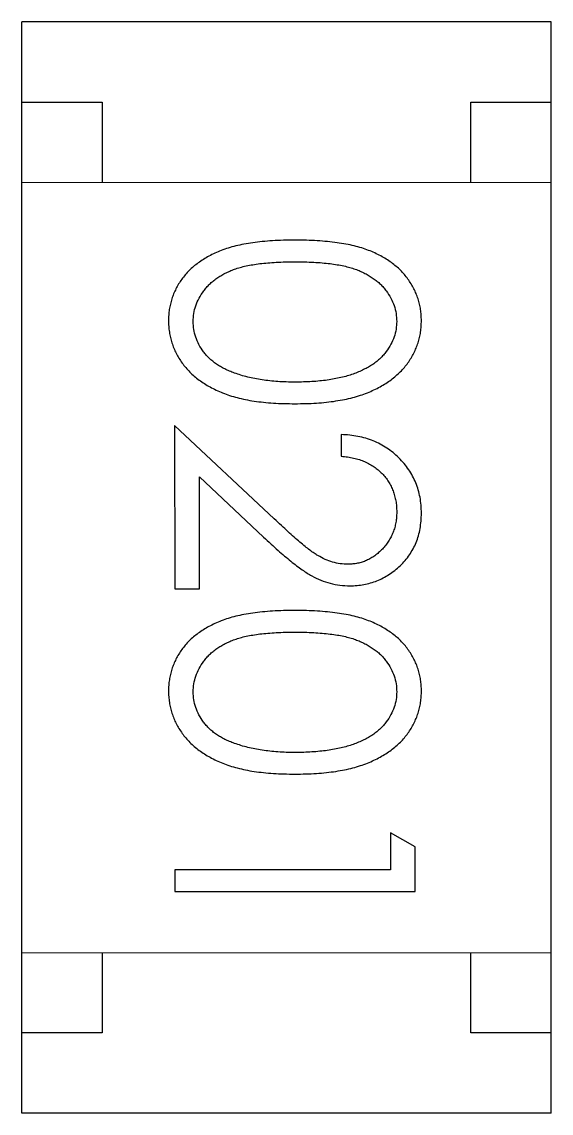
# Model space of a CAD drawing. Header units: millimetres. Extents: x 0 to 297, y 0 to 210.
# Drawn here: x 213.772 to 214.102, y 93.529 to 94.209 of the extents above; entities that cross this region are included whole.
import ezdxf

# ---------------------------------------------------------------- set-up
doc = ezdxf.new("R2010")
doc.units = ezdxf.units.MM
doc.layers.get('0').update_dxf_attribs({"linetype": 'CONTINUOUS'})

msp = doc.modelspace()

# ---------------------------------------------------------------- linework, layer by layer
at = {"color": 7, "linetype": 'Continuous'}
for p, q in [((214.10206, 94.20883), (213.77206, 94.20879)), ((213.77215, 93.52879), (213.77206, 94.20879)), ((214.10215, 93.52883), (214.10206, 94.20883)), ((213.77207, 94.15879), (213.82207, 94.15879)), ((213.82207, 94.15879), (213.82207, 94.10879)), ((214.05207, 94.15882), (214.10207, 94.15883)), ((214.05207, 94.10882), (214.05207, 94.15882)), ((213.77207, 94.10879), (214.10207, 94.10883)), ((213.92946, 93.89921), (213.86737, 93.95738)), ((213.86737, 93.95738), (213.86739, 93.85545)), ((213.97122, 93.95162), (213.97122, 93.93816)), ((213.88276, 93.92526), (213.92282, 93.88773)), ((213.88277, 93.85546), (213.88276, 93.92526)), ((213.86739, 93.85545), (213.88277, 93.85546)), ((214.01741, 93.69475), (214.00202, 93.70355)), ((214.00202, 93.70355), (214.00203, 93.68047)), ((214.01741, 93.66701), (214.01741, 93.69475)), ((214.00203, 93.68047), (213.86741, 93.68045)), ((213.86741, 93.68045), (213.86741, 93.66699)), ((213.86741, 93.66699), (214.01741, 93.66701)), ((213.77213, 93.62879), (214.10213, 93.62883)), ((213.82213, 93.62879), (213.82214, 93.57879)), ((214.05214, 93.57882), (214.05213, 93.62882)), ((213.82214, 93.57879), (213.77214, 93.57879)), ((214.10214, 93.57883), (214.05214, 93.57882)), ((214.10215, 93.52883), (213.77215, 93.52879))]:
    msp.add_line(p, q, dxfattribs=at)
for points, knots in [([(213.9423, 94.07277), (213.93992, 94.07276), (213.93528, 94.07273), (213.92851, 94.07242), (213.92215, 94.07193), (213.91621, 94.0712), (213.91068, 94.0703), (213.90553, 94.06925), (213.90081, 94.06792), (213.89647, 94.06641), (213.89248, 94.06471), (213.88875, 94.06285), (213.88529, 94.06084), (213.88209, 94.05866), (213.87911, 94.05636), (213.87638, 94.05389), (213.87395, 94.05123), (213.87175, 94.04844), (213.86983, 94.04551), (213.86815, 94.0425), (213.86668, 94.03941), (213.86556, 94.03621), (213.86464, 94.03294), (213.86399, 94.02958), (213.86358, 94.02613), (213.86354, 94.02379), (213.86352, 94.02261)], [0, 0, 0, 0, 0.068113, 0.132564, 0.193427, 0.250218, 0.303569, 0.353576, 0.400235, 0.443586, 0.484619, 0.524292, 0.56238, 0.599049, 0.63494, 0.669782, 0.704009, 0.737842, 0.771098, 0.803896, 0.836415, 0.868639, 0.900715, 0.933378, 0.966213, 1, 1, 1, 1]), ([(214.02121, 94.02263), (214.02119, 94.02381), (214.02115, 94.02615), (214.02074, 94.0296), (214.02009, 94.03297), (214.01914, 94.03626), (214.01799, 94.03948), (214.01652, 94.04259), (214.0148, 94.04562), (214.01286, 94.04858), (214.01063, 94.05138), (214.00819, 94.05406), (214.00547, 94.05651), (214.00251, 94.05884), (213.99929, 94.06099), (213.99586, 94.06302), (213.99215, 94.06484), (213.98819, 94.06651), (213.98388, 94.06799), (213.97918, 94.06927), (213.97407, 94.07039), (213.96853, 94.07123), (213.96256, 94.07192), (213.95618, 94.07243), (213.94937, 94.07273), (213.9447, 94.07276), (213.9423, 94.07277)], [0, 0, 0, 0, 0.033742, 0.066533, 0.099153, 0.13154, 0.164087, 0.196563, 0.229707, 0.263315, 0.297504, 0.331686, 0.366482, 0.4021, 0.438958, 0.476748, 0.515985, 0.556589, 0.599519, 0.645765, 0.695487, 0.748721, 0.805687, 0.866754, 0.931405, 1, 1, 1, 1]), ([(213.8789, 94.02216), (213.87899, 94.02381), (213.87915, 94.02712), (213.88045, 94.03199), (213.88253, 94.03673), (213.8849, 94.04049), (213.88721, 94.04335), (213.88913, 94.04541), (213.89128, 94.04729), (213.89359, 94.04907), (213.8961, 94.0507), (213.89881, 94.05216), (213.90171, 94.05352), (213.90482, 94.05477), (213.90823, 94.05586), (213.912, 94.05679), (213.91615, 94.05754), (213.92065, 94.05822), (213.92555, 94.05868), (213.93082, 94.05903), (213.93647, 94.05929), (213.94036, 94.0593), (213.94236, 94.05931)], [0, 0, 0, 0, 0.060034, 0.120278, 0.182348, 0.247919, 0.281641, 0.315701, 0.350322, 0.385703, 0.421819, 0.459196, 0.497866, 0.538301, 0.58121, 0.628183, 0.679403, 0.734699, 0.794074, 0.858416, 0.927049, 1, 1, 1, 1]), ([(213.94236, 94.05931), (213.94437, 94.05931), (213.94828, 94.0593), (213.95394, 94.05903), (213.95923, 94.0587), (213.96412, 94.05817), (213.96866, 94.05758), (213.97279, 94.05675), (213.97655, 94.05584), (213.97996, 94.05475), (213.98307, 94.0535), (213.98598, 94.05215), (213.98868, 94.05065), (213.99119, 94.04902), (213.99352, 94.04728), (213.99565, 94.04539), (213.99759, 94.04337), (213.99984, 94.0405), (214.00219, 94.03676), (214.00434, 94.03206), (214.00557, 94.02716), (214.00574, 94.02384), (214.00583, 94.02218)], [0, 0, 0, 0, 0.073302, 0.142286, 0.206253, 0.266017, 0.321612, 0.372532, 0.419497, 0.462398, 0.502825, 0.541489, 0.579034, 0.615143, 0.650298, 0.684912, 0.718701, 0.752189, 0.817245, 0.879117, 0.939613, 1, 1, 1, 1]), ([(213.86352, 94.02261), (213.86354, 94.02142), (213.86357, 94.01904), (213.86403, 94.01553), (213.86467, 94.01209), (213.86561, 94.00874), (213.86683, 94.00549), (213.86826, 94.00229), (213.87002, 93.9992), (213.872, 93.99618), (213.87425, 93.9933), (213.87679, 93.99057), (213.87955, 93.98797), (213.88261, 93.98556), (213.88591, 93.98331), (213.88948, 93.98124), (213.89328, 93.97931), (213.89735, 93.97754), (213.90173, 93.97592), (213.90649, 93.9746), (213.91157, 93.97342), (213.91702, 93.97246), (213.92284, 93.97177), (213.92901, 93.97121), (213.93555, 93.97093), (213.94002, 93.97088), (213.94231, 93.97085)], [0, 0, 0, 0, 0.033824, 0.067298, 0.10028, 0.133019, 0.165736, 0.198792, 0.232372, 0.266409, 0.301016, 0.336196, 0.371972, 0.408574, 0.446394, 0.485225, 0.525372, 0.567224, 0.611081, 0.65775, 0.70702, 0.759235, 0.814484, 0.873227, 0.934937, 1, 1, 1, 1]), ([(213.90466, 93.98998), (213.90361, 93.99037), (213.90157, 93.99113), (213.89863, 93.99246), (213.89591, 93.99392), (213.89339, 93.99553), (213.89108, 93.99728), (213.88893, 93.99912), (213.88702, 94.00113), (213.88478, 94.00394), (213.88242, 94.00763), (213.88043, 94.01233), (213.87911, 94.01718), (213.87897, 94.0205), (213.8789, 94.02216)], [0, 0, 0, 0, 0.075949, 0.148549, 0.218996, 0.286119, 0.351826, 0.416074, 0.478265, 0.540325, 0.660405, 0.774606, 0.887187, 1, 1, 1, 1]), ([(213.94231, 93.97085), (213.94462, 93.97088), (213.94911, 93.97093), (213.95567, 93.97122), (213.96188, 93.97176), (213.96772, 93.9725), (213.9732, 93.97346), (213.97832, 93.97462), (213.98307, 93.97604), (213.98749, 93.97762), (213.99157, 93.97946), (213.99542, 93.98136), (213.99897, 93.98348), (214.00228, 93.98571), (214.0053, 93.98814), (214.00808, 93.9907), (214.0106, 93.99342), (214.01283, 93.9963), (214.01482, 93.99927), (214.01652, 94.00237), (214.01798, 94.00554), (214.01915, 94.0088), (214.02009, 94.01213), (214.02075, 94.01556), (214.02115, 94.01907), (214.02119, 94.02144), (214.02121, 94.02263)], [0, 0, 0, 0, 0.065278, 0.127205, 0.186168, 0.241675, 0.294115, 0.343609, 0.390387, 0.434463, 0.476646, 0.517002, 0.555936, 0.593716, 0.630057, 0.665601, 0.700745, 0.734917, 0.768681, 0.802087, 0.834849, 0.867433, 0.900138, 0.932806, 0.966212, 1, 1, 1, 1]), ([(214.00583, 94.02218), (214.00574, 94.02054), (214.00557, 94.01726), (214.00433, 94.0124), (214.00218, 94.00774), (213.99985, 94.00399), (213.99756, 94.00112), (213.99555, 93.99908), (213.99334, 93.99712), (213.99085, 93.99532), (213.98814, 93.99363), (213.98519, 93.99208), (213.98202, 93.99063), (213.9786, 93.9893), (213.97492, 93.98815), (213.97102, 93.98707), (213.96684, 93.98627), (213.96244, 93.98552), (213.95777, 93.98501), (213.95287, 93.98456), (213.9477, 93.98438), (213.94417, 93.98433), (213.94237, 93.98431)], [0, 0, 0, 0, 0.059689, 0.119507, 0.181075, 0.246162, 0.279894, 0.314468, 0.350403, 0.387474, 0.426147, 0.466624, 0.508745, 0.553328, 0.600058, 0.649177, 0.700552, 0.754894, 0.811825, 0.871514, 0.934319, 1, 1, 1, 1]), ([(213.94237, 93.98431), (213.94057, 93.98433), (213.93702, 93.98436), (213.9318, 93.98463), (213.92678, 93.98509), (213.92196, 93.98566), (213.91735, 93.9865), (213.91293, 93.98743), (213.90872, 93.98861), (213.906, 93.98953), (213.90466, 93.98998)], [0, 0, 0, 0, 0.141157, 0.277773, 0.409244, 0.535676, 0.657497, 0.775458, 0.889412, 1, 1, 1, 1]), ([(214.02123, 93.90271), (214.02119, 93.90438), (214.02112, 93.90768), (214.02044, 93.91251), (214.01932, 93.91713), (214.0178, 93.92157), (214.01578, 93.92577), (214.01337, 93.92979), (214.01051, 93.93362), (214.0072, 93.93717), (214.0036, 93.94043), (213.9997, 93.94331), (213.99554, 93.94574), (213.99114, 93.94777), (213.98652, 93.9494), (213.98163, 93.95056), (213.97651, 93.95136), (213.97301, 93.95153), (213.97122, 93.95162)], [0, 0, 0, 0, 0.06445, 0.126725, 0.187421, 0.247417, 0.306749, 0.366595, 0.427749, 0.490235, 0.553031, 0.614805, 0.676505, 0.738096, 0.801021, 0.864897, 0.931209, 1, 1, 1, 1]), ([(213.97122, 93.93816), (213.97256, 93.93803), (213.97516, 93.93778), (213.97894, 93.93704), (213.98249, 93.9361), (213.98582, 93.93487), (213.9889, 93.93335), (213.99176, 93.93161), (213.9944, 93.92962), (213.99677, 93.92735), (213.9989, 93.9249), (214.00077, 93.92228), (214.00235, 93.9195), (214.00361, 93.91656), (214.0046, 93.91348), (214.00533, 93.91026), (214.00575, 93.90688), (214.00581, 93.90457), (214.00584, 93.9034)], [0, 0, 0, 0, 0.073648, 0.143686, 0.210962, 0.275557, 0.338064, 0.399311, 0.4594, 0.51934, 0.579024, 0.637809, 0.695959, 0.754122, 0.813113, 0.873453, 0.935561, 1, 1, 1, 1]), ([(214.00584, 93.9034), (214.00581, 93.90228), (214.00576, 93.90007), (214.00532, 93.89684), (214.00464, 93.89374), (214.00364, 93.89077), (214.00238, 93.88793), (214.00083, 93.88523), (213.99899, 93.88268), (213.9969, 93.88026), (213.99462, 93.87806), (213.99219, 93.87616), (213.98968, 93.87451), (213.98705, 93.87315), (213.98429, 93.87212), (213.98144, 93.87141), (213.97848, 93.87093), (213.97646, 93.87088), (213.97544, 93.87085)], [0, 0, 0, 0, 0.068027, 0.133505, 0.19695, 0.26027, 0.322741, 0.384982, 0.448465, 0.513424, 0.578224, 0.640011, 0.700094, 0.760067, 0.819012, 0.877878, 0.938035, 1, 1, 1, 1]), ([(213.97664, 93.85739), (213.97813, 93.85744), (213.98105, 93.85752), (213.98536, 93.8581), (213.9895, 93.85911), (213.99353, 93.86044), (213.99737, 93.86225), (214.00106, 93.86442), (214.00464, 93.86695), (214.00799, 93.86989), (214.01113, 93.87308), (214.0138, 93.87664), (214.0161, 93.88038), (214.01802, 93.88437), (214.01945, 93.88862), (214.02047, 93.89312), (214.02111, 93.89783), (214.02119, 93.90106), (214.02123, 93.90271)], [0, 0, 0, 0, 0.06271, 0.123347, 0.183401, 0.242828, 0.302097, 0.36242, 0.423725, 0.487032, 0.550491, 0.612709, 0.674265, 0.73617, 0.799211, 0.863483, 0.930525, 1, 1, 1, 1]), ([(213.97544, 93.87085), (213.97381, 93.87091), (213.97058, 93.87104), (213.96579, 93.87208), (213.96113, 93.87378), (213.95733, 93.87576), (213.95421, 93.8778), (213.95152, 93.87969), (213.9486, 93.88204), (213.94531, 93.88469), (213.94177, 93.88777), (213.93793, 93.89123), (213.93378, 93.89508), (213.93094, 93.8978), (213.92946, 93.89921)], [0, 0, 0, 0, 0.088014, 0.174976, 0.2638, 0.355443, 0.406413, 0.465519, 0.533076, 0.609353, 0.693899, 0.787171, 0.889197, 1, 1, 1, 1]), ([(213.92282, 93.88773), (213.92436, 93.8863), (213.92733, 93.88353), (213.93168, 93.87958), (213.93582, 93.87602), (213.9397, 93.87283), (213.94332, 93.86997), (213.94671, 93.86751), (213.94986, 93.86541), (213.95368, 93.86307), (213.95843, 93.86076), (213.96432, 93.85884), (213.97041, 93.85761), (213.97455, 93.85746), (213.97664, 93.85739)], [0, 0, 0, 0, 0.09953, 0.192079, 0.277712, 0.357454, 0.429648, 0.495771, 0.555538, 0.608657, 0.707578, 0.804328, 0.901298, 1, 1, 1, 1]), ([(213.94233, 93.842), (213.93995, 93.84199), (213.93531, 93.84196), (213.92854, 93.84165), (213.92218, 93.84116), (213.91624, 93.84043), (213.91071, 93.83953), (213.90556, 93.83848), (213.90084, 93.83715), (213.8965, 93.83564), (213.89251, 93.83394), (213.88878, 93.83208), (213.88532, 93.83007), (213.88211, 93.82789), (213.87914, 93.82559), (213.87641, 93.82312), (213.87398, 93.82046), (213.87178, 93.81767), (213.86986, 93.81474), (213.86817, 93.81173), (213.86671, 93.80864), (213.86559, 93.80544), (213.86467, 93.80217), (213.86402, 93.79881), (213.86361, 93.79536), (213.86357, 93.79302), (213.86355, 93.79184)], [0, 0, 0, 0, 0.068113, 0.132564, 0.193427, 0.250218, 0.303569, 0.353576, 0.400235, 0.443586, 0.484619, 0.524292, 0.56238, 0.599049, 0.63494, 0.669782, 0.704009, 0.737842, 0.771098, 0.803896, 0.836415, 0.868639, 0.900715, 0.933378, 0.966213, 1, 1, 1, 1]), ([(214.02124, 93.79186), (214.02122, 93.79305), (214.02118, 93.79538), (214.02077, 93.79883), (214.02012, 93.8022), (214.01917, 93.80549), (214.01802, 93.80871), (214.01655, 93.81182), (214.01483, 93.81485), (214.01289, 93.81781), (214.01066, 93.82061), (214.00822, 93.82329), (214.0055, 93.82574), (214.00254, 93.82807), (213.99932, 93.83022), (213.99589, 93.83225), (213.99218, 93.83407), (213.98822, 93.83574), (213.98391, 93.83722), (213.97921, 93.8385), (213.9741, 93.83962), (213.96856, 93.84046), (213.96259, 93.84115), (213.95621, 93.84166), (213.9494, 93.84196), (213.94473, 93.84199), (213.94233, 93.842)], [0, 0, 0, 0, 0.033742, 0.066533, 0.099153, 0.13154, 0.164087, 0.196563, 0.229707, 0.263315, 0.297504, 0.331686, 0.366482, 0.4021, 0.438958, 0.476748, 0.515985, 0.556589, 0.599519, 0.645765, 0.695487, 0.748721, 0.805687, 0.866754, 0.931405, 1, 1, 1, 1]), ([(213.87893, 93.79139), (213.87902, 93.79304), (213.87918, 93.79635), (213.88048, 93.80122), (213.88255, 93.80596), (213.88493, 93.80973), (213.88724, 93.81258), (213.88916, 93.81464), (213.89131, 93.81652), (213.89362, 93.8183), (213.89613, 93.81993), (213.89884, 93.8214), (213.90174, 93.82275), (213.90485, 93.824), (213.90826, 93.82509), (213.91203, 93.82602), (213.91618, 93.82678), (213.92068, 93.82745), (213.92558, 93.82791), (213.93085, 93.82826), (213.9365, 93.82852), (213.94039, 93.82854), (213.94239, 93.82854)], [0, 0, 0, 0, 0.060034, 0.120278, 0.182348, 0.247919, 0.281641, 0.315701, 0.350322, 0.385703, 0.421819, 0.459196, 0.497866, 0.538301, 0.58121, 0.628183, 0.679403, 0.734699, 0.794074, 0.858416, 0.927049, 1, 1, 1, 1]), ([(213.94239, 93.82854), (213.9444, 93.82854), (213.94831, 93.82853), (213.95397, 93.82827), (213.95926, 93.82793), (213.96415, 93.8274), (213.96869, 93.82681), (213.97282, 93.82598), (213.97658, 93.82507), (213.97999, 93.82398), (213.9831, 93.82273), (213.98601, 93.82138), (213.98871, 93.81988), (213.99122, 93.81825), (213.99355, 93.81651), (213.99568, 93.81462), (213.99762, 93.8126), (213.99987, 93.80973), (214.00222, 93.806), (214.00437, 93.80129), (214.0056, 93.79639), (214.00577, 93.79307), (214.00586, 93.79141)], [0, 0, 0, 0, 0.073302, 0.142286, 0.206253, 0.266017, 0.321612, 0.372532, 0.419497, 0.462398, 0.502825, 0.541489, 0.579034, 0.615143, 0.650298, 0.684912, 0.718701, 0.752189, 0.817245, 0.879117, 0.939613, 1, 1, 1, 1]), ([(213.86355, 93.79184), (213.86357, 93.79065), (213.8636, 93.78827), (213.86406, 93.78476), (213.8647, 93.78132), (213.86564, 93.77797), (213.86686, 93.77472), (213.86828, 93.77152), (213.87005, 93.76843), (213.87203, 93.76542), (213.87428, 93.76253), (213.87682, 93.7598), (213.87958, 93.7572), (213.88264, 93.75479), (213.88594, 93.75254), (213.88951, 93.75047), (213.89331, 93.74854), (213.89738, 93.74677), (213.90176, 93.74515), (213.90652, 93.74383), (213.9116, 93.74265), (213.91705, 93.74169), (213.92287, 93.741), (213.92904, 93.74044), (213.93558, 93.74016), (213.94005, 93.74011), (213.94234, 93.74008)], [0, 0, 0, 0, 0.033824, 0.067298, 0.10028, 0.133019, 0.165736, 0.198792, 0.232372, 0.266409, 0.301016, 0.336196, 0.371972, 0.408574, 0.446394, 0.485225, 0.525372, 0.567224, 0.611081, 0.65775, 0.70702, 0.759235, 0.814484, 0.873227, 0.934937, 1, 1, 1, 1]), ([(213.94234, 93.74008), (213.94465, 93.74011), (213.94914, 93.74016), (213.9557, 93.74045), (213.96191, 93.74099), (213.96775, 93.74173), (213.97323, 93.74269), (213.97835, 93.74385), (213.9831, 93.74527), (213.98752, 93.74686), (213.9916, 93.74869), (213.99545, 93.75059), (213.999, 93.75271), (214.00231, 93.75495), (214.00533, 93.75737), (214.00811, 93.75993), (214.01063, 93.76265), (214.01286, 93.76553), (214.01485, 93.76851), (214.01655, 93.7716), (214.01801, 93.77477), (214.01918, 93.77803), (214.02012, 93.78136), (214.02078, 93.78479), (214.02118, 93.7883), (214.02122, 93.79067), (214.02124, 93.79186)], [0, 0, 0, 0, 0.065278, 0.127205, 0.186168, 0.241675, 0.294115, 0.343609, 0.390387, 0.434463, 0.476646, 0.517002, 0.555936, 0.593716, 0.630057, 0.665601, 0.700745, 0.734917, 0.768681, 0.802087, 0.834849, 0.867433, 0.900138, 0.932806, 0.966212, 1, 1, 1, 1]), ([(213.90469, 93.75921), (213.90364, 93.7596), (213.9016, 93.76036), (213.89866, 93.76169), (213.89594, 93.76315), (213.89342, 93.76476), (213.8911, 93.76651), (213.88896, 93.76835), (213.88705, 93.77036), (213.88481, 93.77317), (213.88245, 93.77686), (213.88046, 93.78156), (213.87914, 93.78641), (213.879, 93.78973), (213.87893, 93.79139)], [0, 0, 0, 0, 0.075949, 0.148549, 0.218996, 0.286119, 0.351826, 0.416074, 0.478265, 0.540325, 0.660405, 0.774606, 0.887187, 1, 1, 1, 1]), ([(214.00586, 93.79141), (214.00577, 93.78977), (214.0056, 93.78649), (214.00436, 93.78163), (214.00221, 93.77697), (213.99988, 93.77322), (213.99759, 93.77036), (213.99558, 93.76831), (213.99337, 93.76635), (213.99088, 93.76455), (213.98817, 93.76286), (213.98522, 93.76131), (213.98205, 93.75986), (213.97863, 93.75854), (213.97495, 93.75738), (213.97105, 93.7563), (213.96687, 93.7555), (213.96247, 93.75475), (213.9578, 93.75424), (213.9529, 93.75379), (213.94773, 93.75361), (213.9442, 93.75356), (213.9424, 93.75354)], [0, 0, 0, 0, 0.059689, 0.119507, 0.181075, 0.246162, 0.279894, 0.314468, 0.350403, 0.387474, 0.426147, 0.466624, 0.508745, 0.553328, 0.600058, 0.649177, 0.700552, 0.754894, 0.811825, 0.871514, 0.934319, 1, 1, 1, 1]), ([(213.9424, 93.75354), (213.9406, 93.75356), (213.93705, 93.75359), (213.93183, 93.75386), (213.92681, 93.75432), (213.92199, 93.75489), (213.91738, 93.75573), (213.91296, 93.75666), (213.90875, 93.75784), (213.90603, 93.75876), (213.90469, 93.75921)], [0, 0, 0, 0, 0.141157, 0.277773, 0.409244, 0.535676, 0.657497, 0.775458, 0.889412, 1, 1, 1, 1])]:
    msp.add_open_spline(points, degree=3, knots=knots, dxfattribs=at)

doc.saveas('drawing.dxf')
